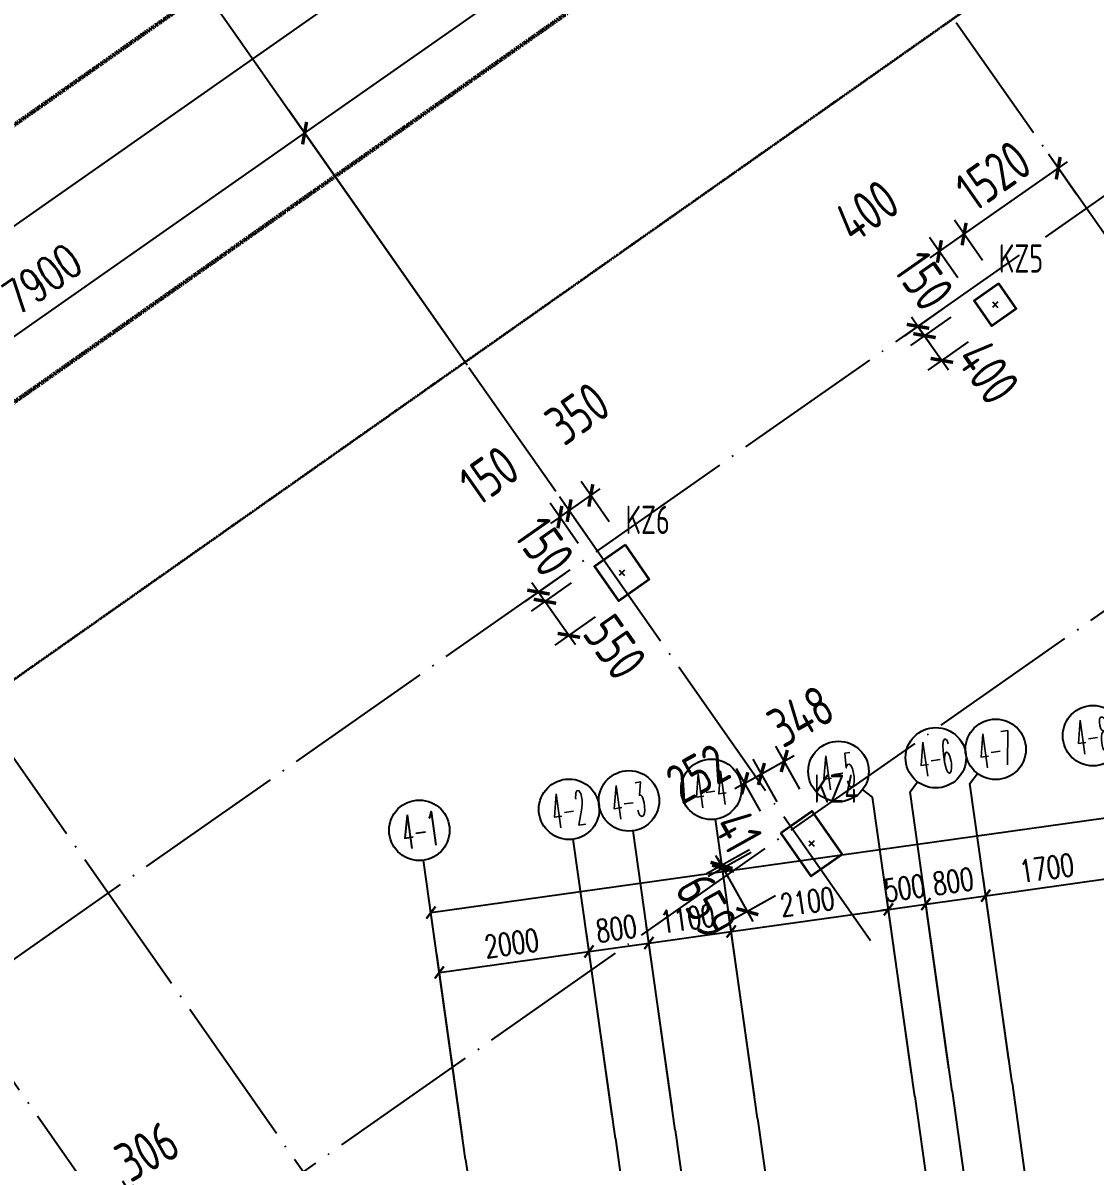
# Model space of a CAD drawing. Header units: millimetres. Extents: x 1089227 to 13101469, y 618865 to 10240562.
# Drawn here: x 1697552 to 1711740, y 4844473 to 4859553 of the extents above; entities that cross this region are included whole.
import ezdxf
from ezdxf.enums import TextEntityAlignment as Align

# ---------------------------------------------------------------- set-up
doc = ezdxf.new("R2010")
doc.units = ezdxf.units.MM
doc.header["$LTSCALE"] = 1000
doc.header["$PDMODE"] = 3
doc.header["$PDSIZE"] = 200
for name, pattern in [('A09-G-CTRL-用地红线+建筑退线_设计区$0$A02-G-MAIN-用地红线+退线_设计区$0$Redline1', [20, 10, -2, 2, -2, 2, -2]), ('A09-G-CTRL-用地红线+建筑退线_设计区$0$Controlline1', [12.8, 8, -1.6, 1.6, -1.6]), ('DOTE', [2.42, 2, -0.2, 0.02, -0.2])]:
    doc.linetypes.add(name, pattern=pattern)
doc.layers.get('0').update_dxf_attribs({"linetype": 'CONTINUOUS'})
doc.layers.get('Defpoints').update_dxf_attribs({"linetype": 'CONTINUOUS'})
for name, color, linetype, lineweight in [('A09-G-CTRL-用地红线+建筑退线_设计区$0$Z-REDL(用地红线)', 10, 'CONTINUOUS', 60), ('A09-G-CTRL-用地红线+建筑退线_设计区$0$Z-REDL-CTRL(建筑控制线)', 40, 'CONTINUOUS', 35), ('S-COLU', 30, 'CONTINUOUS', 0)]:
    doc.layers.add(name, color=color, linetype=linetype, lineweight=lineweight)
for name, color, linetype in [('AXIS', 3, 'CONTINUOUS'), ('AXIS_TEXT', 7, 'CONTINUOUS'), ('COLU_DIM', 3, 'CONTINUOUS'), ('COLU_NUM', 7, 'CONTINUOUS'), ('DOTE', 1, 'DOTE'), ('S-COLU-BEAM', 240, 'CONTINUOUS'), ('TK-TEXT', 7, 'CONTINUOUS'), ('单形心', 4, 'CONTINUOUS'), ('辅助', 7, 'CONTINUOUS')]:
    doc.layers.add(name, color=color, linetype=linetype)
doc.layers.add('TK-MEMO', color=8, linetype='CONTINUOUS', plot=False)
doc.styles.add('_TCH_AXIS', font='COMPLEX', dxfattribs={"bigfont": 'AllInOneBig.shx'})
doc.styles.add('_TCH_DIM_T3', font='SIMPLEX', dxfattribs={"width": 0.705882, "bigfont": 'AllInOneBig.shx'})
doc.styles.add('COMPLEX', font='COMPLEX', dxfattribs={"bigfont": 'AllInOneBig.shx'})
doc.styles.add('SADITK', font='sadixcsg.shx', dxfattribs={"bigfont": 'AllInOneBig.shx'})
doc.styles.add('SADITK-SX', font='simfang.ttf', dxfattribs={"width": 0.7})
doc.styles.add('TSSD_Dimension', font='tssdeng.shx', dxfattribs={"width": 0.75, "bigfont": 'Hztxt.shx'})
doc.styles.add('TSSD_Label', font='Tssdeng.shx', dxfattribs={"width": 0.7, "bigfont": 'hztxt.shx'})
doc.dimstyles.new('_TCH_ARCH&&150', dxfattribs={"dimtxt": 446.25, "dimasz": 150, "dimexe": 375, "dimexo": 450, "dimgap": 189.375, "dimtad": 1, "dimdec": 0, "dimzin": 0, "dimdsep": 46, "dimtxsty": '_TCH_DIM_T3', "dimblk": 'ARCHTICK', "dimcen": 0.09, "dimclrt": 7, "dimazin": 2, "dimtfac": 1, "dimtdec": 0, "dimtix": 1, "dimtmove": 2, "dimatfit": 3, "dimfxl": 0, "dimtolj": 1, "dimtzin": 0, "dimarcsym": 0})
doc.dimstyles.new('_TCH_ARCH-100', dxfattribs={"dimscale": 100, "dimtxt": 2.975, "dimasz": 1, "dimexe": 2.5, "dimexo": 3, "dimgap": 1, "dimtad": 1, "dimdec": 0, "dimzin": 0, "dimdsep": 46, "dimtxsty": '_TCH_DIM_T3', "dimblk": 'ARCHTICK', "dimcen": 0.09, "dimclrt": 7, "dimazin": 2, "dimtfac": 1, "dimtdec": 0, "dimtix": 1, "dimtmove": 2, "dimatfit": 3, "dimfxl": 0, "dimtolj": 1, "dimtzin": 0, "dimarcsym": 0})
doc.dimstyles.new('TSSD_150_150', dxfattribs={"dimtxt": 525, "dimasz": 150, "dimexe": 225, "dimexo": 375, "dimgap": 150, "dimtad": 1, "dimdec": 0, "dimzin": 0, "dimdsep": 46, "dimtxsty": 'TSSD_Dimension', "dimblk": 'ARCHTICK', "dimblk1": 'ARCHTICK', "dimblk2": 'ARCHTICK', "dimcen": 0, "dimdle": 150, "dimclrt": 7, "dimadec": 0, "dimazin": 0, "dimtfac": 1, "dimtdec": 0, "dimtix": 1, "dimtmove": 2, "dimatfit": 3, "dimfxl": 0, "dimtolj": 1, "dimtzin": 0, "dimarcsym": 0})

# ---------------------------------------------------------------- blocks, each defined once
blk = doc.blocks.new('0323最综用地红线')
at = {"layer": 'A09-G-CTRL-用地红线+建筑退线_设计区$0$Z-REDL(用地红线)', "color": 1, "linetype": 'A09-G-CTRL-用地红线+建筑退线_设计区$0$A02-G-MAIN-用地红线+退线_设计区$0$Redline1', "ltscale": 0.0005}
for points in [[(8183461, 3517876), (8169550, 3509328), (8160131, 3503545), (8152099, 3498611), (8138696, 3502107), (8115930, 3542824), (8115518, 3543566), (8115083, 3544303), (8114192, 3545772), (8113134, 3547397), (8112184, 3548757), (8111024, 3550345), (8109764, 3551947), (8108980, 3552895), (8108279, 3553719), (8107449, 3554647), (8106876, 3555285), (8107102, 3555445), (8142901, 3580643), (8156927, 3591183), (8157094, 3591770), (8196348, 3620115)], [(8181891, 3520433), (8167979, 3511884), (8158561, 3506101), (8151618, 3501837), (8140691, 3504687), (8118551, 3544286), (8118121, 3545058), (8117658, 3545843), (8116732, 3547370), (8115621, 3549075), (8114626, 3550500), (8113415, 3552157), (8112100, 3553830), (8111334, 3554756), (8144666, 3578217), (8159537, 3589391), (8159695, 3589947), (8198106, 3617684)]]:
    blk.add_lwpolyline(points, dxfattribs=at)
at = {"layer": 'A09-G-CTRL-用地红线+建筑退线_设计区$0$Z-REDL-CTRL(建筑控制线)', "linetype": 'A09-G-CTRL-用地红线+建筑退线_设计区$0$Controlline1', "ltscale": 0.0005, "flags": 128}
blk.add_lwpolyline([(8299567, 3686108), (8326626, 3675265), (8336400, 3687495), (8338983, 3690878), (8341712, 3688883), (8341724, 3688834), (8348492, 3681996), (8336495, 3657264), (8335815, 3655857), (8334921, 3653765), (8334408, 3652495), (8333554, 3650188), (8332762, 3647815), (8332296, 3646270), (8331866, 3644682), (8331460, 3643007), (8331063, 3641145), (8330737, 3639422), (8330293, 3636480), (8330017, 3634043), (8329761, 3630317), (8329732, 3627942), (8329763, 3625708), (8329928, 3622644), (8330113, 3620704), (8330325, 3618642), (8330653, 3615645), (8331572, 3606971), (8333151, 3600656), (8334420, 3595620), (8335099, 3592902), (8332162, 3588340), (8329462, 3587873), (8325135, 3587049), (8322510, 3586515), (8319525, 3585891), (8317926, 3585544), (8316578, 3585249), (8315535, 3585011), (8313300, 3584499), (8310791, 3583894), (8309251, 3583537), (8305740, 3582637), (8303918, 3582156), (8302104, 3581668), (8299703, 3581012), (8297227, 3580315), (8295056, 3579682), (8292998, 3579074), (8290643, 3578358), (8288572, 3577710), (8287591, 3577398), (8286161, 3576940), (8284503, 3576401), (8282624, 3575767), (8281086, 3575247), (8278146, 3574222), (8273894, 3572680), (8272471, 3572149), (8271089, 3571640), (8267888, 3570407), (8264331, 3569000), (8260702, 3567515), (8258549, 3566609), (8254947, 3565066), (8252185, 3563832), (8250834, 3563232), (8249176, 3562470), (8247994, 3561930), (8245505, 3560754), (8242980, 3559544), (8239801, 3558013), (8237959, 3557076), (8235838, 3555996), (8233384, 3554698), (8228450, 3552051), (8226178, 3550787), (8222141, 3548504), (8215629, 3544667), (8213710, 3543497), (8193657, 3531175), (8180322, 3522990), (8166408, 3514440), (8156991, 3508658), (8151138, 3505062), (8142685, 3507267), (8121171, 3545747), (8120724, 3546549), (8120233, 3547383), (8119272, 3548967), (8118108, 3550752), (8117067, 3552244), (8115806, 3553970), (8115672, 3554140), (8146431, 3575790), (8162146, 3587599), (8162295, 3588125), (8199863, 3615253), (8204215, 3618404), (8231584, 3638167), (8260590, 3655826), (8295376, 3680010)], close=True, dxfattribs=at)
blk = doc.blocks.new('template_31-施工图_A0_A0_1.0000_3fa9c08c64a9101061c9a26412af947e', base_point=(-1189, 0))
at = {"layer": 'TK-MEMO', "style": 'SADITK', "width": 0.8}
for s, p in [('白色文字：不编辑时不打印，请勿超出所在区域。否则可能引起签章识别问题', (-1190.26, 919.14)), ('同一行需多名人员签字时，印刷体签名：1.同一行人名在同一单元中（图框、同个参照或块），若分多个，签字将出错；', (-1190.26, 882.09))]:
    blk.add_text(s, height=28.5, dxfattribs=at).set_placement(p, align=Align.BOTTOM_LEFT)
at = {"layer": 'TK-TEXT', "style": 'SADITK-SX', "width": 0.7}
for tag, p in [('市政会签', (-1176, 381.5)), ('园林会签', (-1176, 343.5)), ('幕墙会签', (-1176, 305.5)), ('装饰会签', (-1176, 267.5)), ('燃气会签', (-1176, 229.5)), ('暖通会签', (-1176, 191.5)), ('电气会签', (-1176, 153.5)), ('给排水会签', (-1176, 115.5)), ('结构会签', (-1176, 77.5)), ('建筑会签', (-1176, 39.5))]:
    blk.add_attdef(tag, text='', height=4, rotation=90, dxfattribs=at).set_placement(p, align=Align.MIDDLE_CENTER)
for tag, height, p in [('专业审定', 4, (1134.75, 268)), ('专业审核', 4, (1134.75, 248)), ('项目负责1', 4, (1134.75, 238)), ('项目负责2', 4, (1134.75, 228)), ('专业负责1', 4, (1134.75, 218)), ('专业负责2', 4, (1134.75, 208)), ('专业校对', 4, (1134.75, 198)), ('专业设计', 4, (1134.75, 188)), ('方案设计', 4, (1134.75, 178)), ('专业制图', 4, (1134.75, 168)), ('建设单位_001', 4, (1148.5, 140)), ('建设地点_001', 4, (1148.5, 124)), ('工程名称_001', 4, (1148.5, 106)), ('子项名称_001', 4, (1148.5, 86)), ('图纸名称_001', 4, (1148.5, 66)), ('版次', 4, (1129.5, 53)), ('日期', 4, (1165, 53)), ('图别', 4, (1129.5, 43)), ('图号', 4, (1165, 43)), ('合同号', 4, (1136, 30)), ('项目编号1', 2, (1114.06, 13.58)), ('阶段编号1', 2, (1132.25, 13.75)), ('子项编号1', 2, (1144.75, 13.75))]:
    blk.add_attdef(tag, text='', height=height, dxfattribs=at).set_placement(p, align=Align.MIDDLE_CENTER)
blk = doc.blocks.new('_AXISO')
blk.add_circle((0, 0), 0.5)
at = {"layer": 'AXIS_TEXT', "style": 'COMPLEX', "width": 1.041667}
blk.add_attdef('A', text='', height=0.56, dxfattribs=at).set_placement((-0.25, -0.28), (0.25, -0.28), align=Align.FIT)
blk = doc.blocks.new('_ArchTick')
at = {"color": 0, "linetype": 'ByBlock', "const_width": 0.3}
blk.add_lwpolyline([(-0.71, -0.71), (0.71, 0.71)], dxfattribs=at)
blk = doc.blocks.new('*D7')
at = {"layer": 'AXIS', "color": 0, "lineweight": -2, "transparency": 16777216}
for p, q in [((0, 40666), (0, 43916)), ((31150, 40666), (31150, 43916)), ((0, 43666), (31150, 43666))]:
    blk.add_line(p, q, dxfattribs=at)
at = {"layer": 'Defpoints', "color": 0, "transparency": 16777216}
for p in [(31150, 43666), (0, 40366), (31150, 40366)]:
    blk.add_point(p, dxfattribs=at)
at = {"layer": 'AXIS', "color": 0, "linetype": 'ByBlock', "lineweight": -2, "transparency": 16777216, "xscale": 100, "yscale": 100, "zscale": 100, "rotation": 180}
blk.add_blockref('_ArchTick', (0, 43666), dxfattribs=at)
at = {"layer": 'AXIS', "color": 0, "linetype": 'ByBlock', "lineweight": -2, "transparency": 16777216, "xscale": 100, "yscale": 100, "zscale": 100}
blk.add_blockref('_ArchTick', (31150, 43666), dxfattribs=at)
at = {"layer": 'AXIS', "color": 7, "transparency": 16777216, "insert": (15575, 43915), "char_height": 297.5, "attachment_point": 5, "style": '_TCH_DIM_T3'}
blk.add_mtext('\\A1;31150', dxfattribs=at)
blk = doc.blocks.new('*D8')
at = {"layer": 'AXIS', "color": 0, "lineweight": -2, "transparency": 16777216}
for p, q in [((0, 40666), (0, 43116)), ((2000, 40666), (2000, 43116)), ((0, 42866), (2000, 42866))]:
    blk.add_line(p, q, dxfattribs=at)
at = {"layer": 'Defpoints', "color": 0, "transparency": 16777216}
for p in [(2000, 42866), (0, 40366), (2000, 40366)]:
    blk.add_point(p, dxfattribs=at)
at = {"layer": 'AXIS', "color": 0, "linetype": 'ByBlock', "lineweight": -2, "transparency": 16777216, "xscale": 100, "yscale": 100, "zscale": 100, "rotation": 180}
blk.add_blockref('_ArchTick', (0, 42866), dxfattribs=at)
at = {"layer": 'AXIS', "color": 0, "linetype": 'ByBlock', "lineweight": -2, "transparency": 16777216, "xscale": 100, "yscale": 100, "zscale": 100}
blk.add_blockref('_ArchTick', (2000, 42866), dxfattribs=at)
at = {"layer": 'AXIS', "color": 7, "transparency": 16777216, "insert": (1000, 43115), "char_height": 297.5, "attachment_point": 5, "style": '_TCH_DIM_T3'}
blk.add_mtext('\\A1;2000', dxfattribs=at)
blk = doc.blocks.new('*D9')
at = {"layer": 'AXIS', "color": 0, "lineweight": -2, "transparency": 16777216}
for p, q in [((2000, 40666), (2000, 43116)), ((2800, 40666), (2800, 43116)), ((2000, 42866), (2800, 42866))]:
    blk.add_line(p, q, dxfattribs=at)
at = {"layer": 'Defpoints', "color": 0, "transparency": 16777216}
for p in [(2800, 42866), (2000, 40366), (2800, 40366)]:
    blk.add_point(p, dxfattribs=at)
at = {"layer": 'AXIS', "color": 0, "linetype": 'ByBlock', "lineweight": -2, "transparency": 16777216, "xscale": 100, "yscale": 100, "zscale": 100, "rotation": 180}
blk.add_blockref('_ArchTick', (2000, 42866), dxfattribs=at)
at = {"layer": 'AXIS', "color": 0, "linetype": 'ByBlock', "lineweight": -2, "transparency": 16777216, "xscale": 100, "yscale": 100, "zscale": 100}
blk.add_blockref('_ArchTick', (2800, 42866), dxfattribs=at)
at = {"layer": 'AXIS', "color": 7, "transparency": 16777216, "insert": (2400, 43115), "char_height": 297.5, "attachment_point": 5, "style": '_TCH_DIM_T3'}
blk.add_mtext('\\A1;800', dxfattribs=at)
blk = doc.blocks.new('*D10')
at = {"layer": 'AXIS', "color": 0, "lineweight": -2, "transparency": 16777216}
for p, q in [((2800, 40666), (2800, 43116)), ((3900, 40666), (3900, 43116)), ((2800, 42866), (3900, 42866))]:
    blk.add_line(p, q, dxfattribs=at)
at = {"layer": 'Defpoints', "color": 0, "transparency": 16777216}
for p in [(3900, 42866), (2800, 40366), (3900, 40366)]:
    blk.add_point(p, dxfattribs=at)
at = {"layer": 'AXIS', "color": 0, "linetype": 'ByBlock', "lineweight": -2, "transparency": 16777216, "xscale": 100, "yscale": 100, "zscale": 100, "rotation": 180}
blk.add_blockref('_ArchTick', (2800, 42866), dxfattribs=at)
at = {"layer": 'AXIS', "color": 0, "linetype": 'ByBlock', "lineweight": -2, "transparency": 16777216, "xscale": 100, "yscale": 100, "zscale": 100}
blk.add_blockref('_ArchTick', (3900, 42866), dxfattribs=at)
at = {"layer": 'AXIS', "color": 7, "transparency": 16777216, "insert": (3350, 43115), "char_height": 297.5, "attachment_point": 5, "style": '_TCH_DIM_T3'}
blk.add_mtext('\\A1;1100', dxfattribs=at)
blk = doc.blocks.new('*D11')
at = {"layer": 'AXIS', "color": 0, "lineweight": -2, "transparency": 16777216}
for p, q in [((3900, 40666), (3900, 43116)), ((6000, 40666), (6000, 43116)), ((3900, 42866), (6000, 42866))]:
    blk.add_line(p, q, dxfattribs=at)
at = {"layer": 'Defpoints', "color": 0, "transparency": 16777216}
for p in [(6000, 42866), (3900, 40366), (6000, 40366)]:
    blk.add_point(p, dxfattribs=at)
at = {"layer": 'AXIS', "color": 0, "linetype": 'ByBlock', "lineweight": -2, "transparency": 16777216, "xscale": 100, "yscale": 100, "zscale": 100, "rotation": 180}
blk.add_blockref('_ArchTick', (3900, 42866), dxfattribs=at)
at = {"layer": 'AXIS', "color": 0, "linetype": 'ByBlock', "lineweight": -2, "transparency": 16777216, "xscale": 100, "yscale": 100, "zscale": 100}
blk.add_blockref('_ArchTick', (6000, 42866), dxfattribs=at)
at = {"layer": 'AXIS', "color": 7, "transparency": 16777216, "insert": (4950, 43115), "char_height": 297.5, "attachment_point": 5, "style": '_TCH_DIM_T3'}
blk.add_mtext('\\A1;2100', dxfattribs=at)
blk = doc.blocks.new('*D12')
at = {"layer": 'AXIS', "color": 0, "lineweight": -2, "transparency": 16777216}
for p, q in [((6000, 40666), (6000, 43116)), ((6500, 40666), (6500, 43116)), ((6000, 42866), (5900, 42866)), ((6000, 42866), (6500, 42866)), ((6500, 42866), (6600, 42866))]:
    blk.add_line(p, q, dxfattribs=at)
at = {"layer": 'Defpoints', "color": 0, "transparency": 16777216}
for p in [(6500, 42866), (6000, 40366), (6500, 40366)]:
    blk.add_point(p, dxfattribs=at)
at = {"layer": 'AXIS', "color": 0, "linetype": 'ByBlock', "lineweight": -2, "transparency": 16777216, "xscale": 100, "yscale": 100, "zscale": 100}
blk.add_blockref('_ArchTick', (6000, 42866), dxfattribs=at)
at = {"layer": 'AXIS', "color": 0, "linetype": 'ByBlock', "lineweight": -2, "transparency": 16777216, "xscale": 100, "yscale": 100, "zscale": 100, "rotation": 180}
blk.add_blockref('_ArchTick', (6500, 42866), dxfattribs=at)
at = {"layer": 'AXIS', "color": 7, "transparency": 16777216, "insert": (6250, 43115), "char_height": 297.5, "attachment_point": 5, "style": '_TCH_DIM_T3'}
blk.add_mtext('\\A1;500', dxfattribs=at)
blk = doc.blocks.new('*D13')
at = {"layer": 'AXIS', "color": 0, "lineweight": -2, "transparency": 16777216}
for p, q in [((6500, 40666), (6500, 43116)), ((7300, 40666), (7300, 43116)), ((6500, 42866), (7300, 42866))]:
    blk.add_line(p, q, dxfattribs=at)
at = {"layer": 'Defpoints', "color": 0, "transparency": 16777216}
for p in [(7300, 42866), (6500, 40366), (7300, 40366)]:
    blk.add_point(p, dxfattribs=at)
at = {"layer": 'AXIS', "color": 0, "linetype": 'ByBlock', "lineweight": -2, "transparency": 16777216, "xscale": 100, "yscale": 100, "zscale": 100, "rotation": 180}
blk.add_blockref('_ArchTick', (6500, 42866), dxfattribs=at)
at = {"layer": 'AXIS', "color": 0, "linetype": 'ByBlock', "lineweight": -2, "transparency": 16777216, "xscale": 100, "yscale": 100, "zscale": 100}
blk.add_blockref('_ArchTick', (7300, 42866), dxfattribs=at)
at = {"layer": 'AXIS', "color": 7, "transparency": 16777216, "insert": (6900, 43115), "char_height": 297.5, "attachment_point": 5, "style": '_TCH_DIM_T3'}
blk.add_mtext('\\A1;800', dxfattribs=at)
blk = doc.blocks.new('*D14')
at = {"layer": 'AXIS', "color": 0, "lineweight": -2, "transparency": 16777216}
for p, q in [((7300, 40666), (7300, 43116)), ((9000, 40666), (9000, 43116)), ((7300, 42866), (9000, 42866))]:
    blk.add_line(p, q, dxfattribs=at)
at = {"layer": 'Defpoints', "color": 0, "transparency": 16777216}
for p in [(9000, 42866), (7300, 40366), (9000, 40366)]:
    blk.add_point(p, dxfattribs=at)
at = {"layer": 'AXIS', "color": 0, "linetype": 'ByBlock', "lineweight": -2, "transparency": 16777216, "xscale": 100, "yscale": 100, "zscale": 100, "rotation": 180}
blk.add_blockref('_ArchTick', (7300, 42866), dxfattribs=at)
at = {"layer": 'AXIS', "color": 0, "linetype": 'ByBlock', "lineweight": -2, "transparency": 16777216, "xscale": 100, "yscale": 100, "zscale": 100}
blk.add_blockref('_ArchTick', (9000, 42866), dxfattribs=at)
at = {"layer": 'AXIS', "color": 7, "transparency": 16777216, "insert": (8150, 43115), "char_height": 297.5, "attachment_point": 5, "style": '_TCH_DIM_T3'}
blk.add_mtext('\\A1;1700', dxfattribs=at)
blk = doc.blocks.new('*D470')
at = {"layer": 'AXIS', "color": 0, "lineweight": -2, "transparency": 16777216}
for p, q in [((-36450, 143503), (-39246, 147497)), ((-220421, 20154), (-39031, 147189)), ((-217839, 16468), (-220636, 20461))]:
    blk.add_line(p, q, dxfattribs=at)
at = {"layer": 'Defpoints', "color": 0, "transparency": 16777216}
for p in [(-39031, 147189), (-36192, 143135), (-217581, 16100)]:
    blk.add_point(p, dxfattribs=at)
at = {"layer": 'AXIS', "color": 0, "lineweight": -2, "transparency": 16777216, "xscale": 150, "yscale": 150, "zscale": 150}
for p, rotation in [((-39031, 147189), 35.00532206532372), ((-220421, 20154), 215.0053220653237)]:
    blk.add_blockref('_ArchTick', p, dxfattribs=dict(at, rotation=rotation))
at = {"layer": 'AXIS', "color": 7, "transparency": 16777216, "insert": (-129962, 84010), "char_height": 446.2, "attachment_point": 5, "rotation": 35.0053, "style": '_TCH_DIM_T3'}
blk.add_mtext('\\A1;221450', dxfattribs=at)
blk = doc.blocks.new('*D474')
at = {"layer": 'AXIS', "color": 0, "lineweight": -2, "transparency": 16777216}
for p, q in [((-198263, 30178), (-200371, 33189)), ((-206627, 28350), (-200156, 32881)), ((-204733, 25647), (-206842, 28657))]:
    blk.add_line(p, q, dxfattribs=at)
at = {"layer": 'Defpoints', "color": 0, "transparency": 16777216}
for p in [(-200156, 32881), (-198004, 29810), (-204475, 25278)]:
    blk.add_point(p, dxfattribs=at)
at = {"layer": 'AXIS', "color": 0, "lineweight": -2, "transparency": 16777216, "xscale": 150, "yscale": 150, "zscale": 150}
for p, rotation in [((-200156, 32881), 35.00532206532433), ((-206627, 28350), 215.0053220653243)]:
    blk.add_blockref('_ArchTick', p, dxfattribs=dict(at, rotation=rotation))
at = {"layer": 'AXIS', "color": 7, "transparency": 16777216, "insert": (-203628, 30953), "char_height": 446.2, "attachment_point": 5, "rotation": 35.0053, "style": '_TCH_DIM_T3'}
blk.add_mtext('\\A1;7900', dxfattribs=at)
blk = doc.blocks.new('*D475')
at = {"layer": 'AXIS', "color": 0, "lineweight": -2, "transparency": 16777216}
for p, q in [((-191792, 34710), (-193900, 37720)), ((-200156, 32881), (-193685, 37413)), ((-198263, 30178), (-200371, 33189))]:
    blk.add_line(p, q, dxfattribs=at)
at = {"layer": 'Defpoints', "color": 0, "transparency": 16777216}
for p in [(-193685, 37413), (-191534, 34342), (-198004, 29810)]:
    blk.add_point(p, dxfattribs=at)
at = {"layer": 'AXIS', "color": 0, "lineweight": -2, "transparency": 16777216, "xscale": 150, "yscale": 150, "zscale": 150}
for p, rotation in [((-193685, 37413), 35.00532206532156), ((-200156, 32881), 215.0053220653216)]:
    blk.add_blockref('_ArchTick', p, dxfattribs=dict(at, rotation=rotation))
at = {"layer": 'AXIS', "color": 7, "transparency": 16777216, "insert": (-197157, 35485), "char_height": 446.2, "attachment_point": 5, "rotation": 35.0053, "style": '_TCH_DIM_T3'}
blk.add_mtext('\\A1;7900', dxfattribs=at)
blk = doc.blocks.new('BANWANG_XINGXIN')
at = {"color": 0}
for points in [[(0.71, 0.71), (-0.71, -0.71)], [(-0.71, 0.71), (0.71, -0.71)]]:
    blk.add_lwpolyline(points, dxfattribs=at)
blk = doc.blocks.new('*D1290')
at = {"layer": 'COLU_DIM', "color": 0, "lineweight": -2, "transparency": 16777216}
for p, q in [((1709555, 4856441), (1710128, 4856843)), ((1710249, 4856409), (1709876, 4856941)), ((1709921, 4856179), (1709549, 4856711))]:
    blk.add_line(p, q, dxfattribs=at)
at = {"layer": 'Defpoints', "color": 0, "transparency": 16777216}
for p in [(1710005, 4856757), (1710464, 4856101), (1710137, 4855872)]:
    blk.add_point(p, dxfattribs=at)
at = {"layer": 'COLU_DIM', "color": 0, "lineweight": -2, "transparency": 16777216, "xscale": 150, "yscale": 150, "zscale": 150}
for p, rotation in [((1710005, 4856757), 35.00531305322112), ((1709678, 4856527), 215.0053130532211)]:
    blk.add_blockref('_ArchTick', p, dxfattribs=dict(at, rotation=rotation))
at = {"layer": 'COLU_DIM', "color": 7, "transparency": 16777216, "insert": (1708717, 4857063), "char_height": 525, "attachment_point": 5, "rotation": 35.0053, "style": 'TSSD_Dimension'}
blk.add_mtext('\\A1;400', dxfattribs=at)
blk = doc.blocks.new('*D1291')
at = {"layer": 'COLU_DIM', "color": 0, "lineweight": -2, "transparency": 16777216}
for p, q in [((1711494, 4857280), (1711121, 4857813)), ((1709882, 4856671), (1711373, 4857715)), ((1710249, 4856409), (1709876, 4856941))]:
    blk.add_line(p, q, dxfattribs=at)
at = {"layer": 'Defpoints', "color": 0, "transparency": 16777216}
for p in [(1711250, 4857629), (1711709, 4856973), (1710464, 4856101)]:
    blk.add_point(p, dxfattribs=at)
at = {"layer": 'COLU_DIM', "color": 0, "lineweight": -2, "transparency": 16777216, "xscale": 150, "yscale": 150, "zscale": 150}
for p, rotation in [((1711250, 4857629), 35.00531305322112), ((1710005, 4856757), 215.0053130532211)]:
    blk.add_blockref('_ArchTick', p, dxfattribs=dict(at, rotation=rotation))
at = {"layer": 'COLU_DIM', "color": 7, "transparency": 16777216, "insert": (1710391, 4857531), "char_height": 525, "attachment_point": 5, "rotation": 35.0053, "style": 'TSSD_Dimension'}
blk.add_mtext('\\A1;1520', dxfattribs=at)
blk = doc.blocks.new('*D1292')
at = {"layer": 'COLU_DIM', "color": 0, "lineweight": -2, "transparency": 16777216}
for p, q in [((1709743, 4855780), (1709211, 4855407)), ((1709829, 4855657), (1709297, 4855284)), ((1709395, 4855536), (1709309, 4855659)), ((1709395, 4855536), (1709481, 4855413)), ((1709481, 4855413), (1709567, 4855290))]:
    blk.add_line(p, q, dxfattribs=at)
at = {"layer": 'Defpoints', "color": 0, "transparency": 16777216}
for p in [(1710050, 4855995), (1710137, 4855872), (1709481, 4855413)]:
    blk.add_point(p, dxfattribs=at)
at = {"layer": 'COLU_DIM', "color": 0, "lineweight": -2, "transparency": 16777216, "xscale": 150, "yscale": 150, "zscale": 150}
for p, rotation in [((1709395, 4855536), 305.0053130592366), ((1709481, 4855413), 125.0053130592366)]:
    blk.add_blockref('_ArchTick', p, dxfattribs=dict(at, rotation=rotation))
at = {"layer": 'COLU_DIM', "color": 7, "transparency": 16777216, "insert": (1709476, 4856140), "char_height": 525, "attachment_point": 5, "rotation": 305.0053, "style": 'TSSD_Dimension'}
blk.add_mtext('\\A1;150', dxfattribs=at)
blk = doc.blocks.new('*D1293')
at = {"layer": 'COLU_DIM', "color": 0, "lineweight": -2, "transparency": 16777216}
for p, q in [((1709829, 4855657), (1709297, 4855284)), ((1709395, 4855536), (1709797, 4854962)), ((1710059, 4855329), (1709526, 4854956))]:
    blk.add_line(p, q, dxfattribs=at)
at = {"layer": 'Defpoints', "color": 0, "transparency": 16777216}
for p in [(1710137, 4855872), (1710366, 4855544), (1709711, 4855085)]:
    blk.add_point(p, dxfattribs=at)
at = {"layer": 'COLU_DIM', "color": 0, "lineweight": -2, "transparency": 16777216, "xscale": 150, "yscale": 150, "zscale": 150}
for p, rotation in [((1709481, 4855413), 125.0053130592366), ((1709711, 4855085), 305.0053130592366)]:
    blk.add_blockref('_ArchTick', p, dxfattribs=dict(at, rotation=rotation))
at = {"layer": 'COLU_DIM', "color": 7, "transparency": 16777216, "insert": (1710323, 4854930), "char_height": 525, "attachment_point": 5, "rotation": 305.0053, "style": 'TSSD_Dimension'}
blk.add_mtext('\\A1;400', dxfattribs=at)
blk = doc.blocks.new('*D1306')
at = {"layer": 'COLU_DIM', "color": 0, "lineweight": -2, "transparency": 16777216}
for p, q in [((1707530, 4849242), (1707213, 4849809)), ((1707310, 4849119), (1706993, 4849686)), ((1707103, 4849489), (1707323, 4849612)), ((1707323, 4849612), (1707454, 4849686)), ((1707103, 4849489), (1706972, 4849416))]:
    blk.add_line(p, q, dxfattribs=at)
at = {"layer": 'Defpoints', "color": 0, "transparency": 16777216}
for p in [(1707323, 4849612), (1707714, 4848914), (1707494, 4848791)]:
    blk.add_point(p, dxfattribs=at)
at = {"layer": 'COLU_DIM', "color": 0, "lineweight": -2, "transparency": 16777216, "xscale": 150, "yscale": 150, "zscale": 150}
for p, rotation in [((1707323, 4849612), 209.2447278163927), ((1707103, 4849489), 29.24472781639273)]:
    blk.add_blockref('_ArchTick', p, dxfattribs=dict(at, rotation=rotation))
at = {"layer": 'COLU_DIM', "color": 7, "transparency": 16777216, "insert": (1706483, 4849615), "char_height": 525, "attachment_point": 5, "rotation": 29.2447, "style": 'TSSD_Dimension'}
blk.add_mtext('\\A1;252', dxfattribs=at)
blk = doc.blocks.new('*D1307')
at = {"layer": 'COLU_DIM', "color": 0, "lineweight": -2, "transparency": 16777216}
for p, q in [((1707834, 4849412), (1707516, 4849979)), ((1707192, 4849539), (1707757, 4849856)), ((1707530, 4849242), (1707213, 4849809))]:
    blk.add_line(p, q, dxfattribs=at)
at = {"layer": 'Defpoints', "color": 0, "transparency": 16777216}
for p in [(1707626, 4849783), (1708017, 4849084), (1707714, 4848914)]:
    blk.add_point(p, dxfattribs=at)
at = {"layer": 'COLU_DIM', "color": 0, "lineweight": -2, "transparency": 16777216, "xscale": 150, "yscale": 150, "zscale": 150}
for p, rotation in [((1707626, 4849783), 29.24472781639269), ((1707323, 4849612), 209.2447278163927)]:
    blk.add_blockref('_ArchTick', p, dxfattribs=dict(at, rotation=rotation))
at = {"layer": 'COLU_DIM', "color": 7, "transparency": 16777216, "insert": (1707843, 4850376), "char_height": 525, "attachment_point": 5, "rotation": 29.2447, "style": 'TSSD_Dimension'}
blk.add_mtext('\\A1;348', dxfattribs=at)
blk = doc.blocks.new('*D1308')
at = {"layer": 'COLU_DIM', "color": 0, "lineweight": -2, "transparency": 16777216}
for p, q in [((1707166, 4848608), (1706599, 4848291)), ((1707187, 4848572), (1706620, 4848255)), ((1706796, 4848401), (1706722, 4848531)), ((1706796, 4848401), (1706816, 4848364)), ((1706816, 4848364), (1706889, 4848234))]:
    blk.add_line(p, q, dxfattribs=at)
at = {"layer": 'Defpoints', "color": 0, "transparency": 16777216}
for p in [(1707494, 4848791), (1707514, 4848755), (1706816, 4848364)]:
    blk.add_point(p, dxfattribs=at)
at = {"layer": 'COLU_DIM', "color": 0, "lineweight": -2, "transparency": 16777216, "xscale": 150, "yscale": 150, "zscale": 150}
for p, rotation in [((1706796, 4848401), 299.2447278364138), ((1706816, 4848364), 119.2447278364138)]:
    blk.add_blockref('_ArchTick', p, dxfattribs=dict(at, rotation=rotation))
at = {"layer": 'COLU_DIM', "color": 7, "transparency": 16777216, "insert": (1707014, 4848855), "char_height": 525, "attachment_point": 5, "rotation": 299.2447, "style": 'TSSD_Dimension'}
blk.add_mtext('\\A1;41', dxfattribs=at)
blk = doc.blocks.new('*D1309')
at = {"layer": 'COLU_DIM', "color": 0, "lineweight": -2, "transparency": 16777216}
for p, q in [((1707187, 4848572), (1706620, 4848255)), ((1706743, 4848495), (1707211, 4847659)), ((1707508, 4847997), (1706941, 4847680))]:
    blk.add_line(p, q, dxfattribs=at)
at = {"layer": 'Defpoints', "color": 0, "transparency": 16777216}
for p in [(1707514, 4848755), (1707836, 4848181), (1707138, 4847790)]:
    blk.add_point(p, dxfattribs=at)
at = {"layer": 'COLU_DIM', "color": 0, "lineweight": -2, "transparency": 16777216, "xscale": 150, "yscale": 150, "zscale": 150}
for p, rotation in [((1706816, 4848364), 119.2447278364138), ((1707138, 4847790), 299.2447278364138)]:
    blk.add_blockref('_ArchTick', p, dxfattribs=dict(at, rotation=rotation))
at = {"layer": 'COLU_DIM', "color": 7, "transparency": 16777216, "insert": (1706595, 4847863), "char_height": 525, "attachment_point": 5, "rotation": 299.2447, "style": 'TSSD_Dimension'}
blk.add_mtext('\\A1;659', dxfattribs=at)
blk = doc.blocks.new('*D1311')
at = {"layer": 'COLU_DIM', "color": 0, "lineweight": -2, "transparency": 16777216}
for p, q in [((1699194, 4843657), (1698876, 4844224)), ((1698589, 4843805), (1699117, 4844101)), ((1698927, 4843508), (1698610, 4844075))]:
    blk.add_line(p, q, dxfattribs=at)
at = {"layer": 'Defpoints', "color": 0, "transparency": 16777216}
for p in [(1698986, 4844028), (1699377, 4843330), (1699110, 4843181)]:
    blk.add_point(p, dxfattribs=at)
at = {"layer": 'COLU_DIM', "color": 0, "lineweight": -2, "transparency": 16777216, "xscale": 150, "yscale": 150, "zscale": 150}
for p, rotation in [((1698986, 4844028), 29.24472781639269), ((1698720, 4843879), 209.2447278163927)]:
    blk.add_blockref('_ArchTick', p, dxfattribs=dict(at, rotation=rotation))
at = {"layer": 'COLU_DIM', "color": 7, "transparency": 16777216, "insert": (1699196, 4844618), "char_height": 525, "attachment_point": 5, "rotation": 29.2447, "style": 'TSSD_Dimension'}
blk.add_mtext('\\A1;306', dxfattribs=at)
blk = doc.blocks.new('*D1314')
at = {"layer": 'COLU_DIM', "color": 0, "lineweight": -2, "transparency": 16777216}
for p, q in [((1705023, 4852749), (1704650, 4853281)), ((1704900, 4852663), (1704527, 4853195)), ((1704657, 4853011), (1704779, 4853097)), ((1704779, 4853097), (1704902, 4853183)), ((1704657, 4853011), (1704534, 4852925))]:
    blk.add_line(p, q, dxfattribs=at)
at = {"layer": 'Defpoints', "color": 0, "transparency": 16777216}
for p in [(1704779, 4853097), (1705115, 4852355), (1705238, 4852441)]:
    blk.add_point(p, dxfattribs=at)
at = {"layer": 'COLU_DIM', "color": 0, "lineweight": -2, "transparency": 16777216, "xscale": 150, "yscale": 150, "zscale": 150}
for p, rotation in [((1704779, 4853097), 215.0053148701199), ((1704657, 4853011), 35.00531487011988)]:
    blk.add_blockref('_ArchTick', p, dxfattribs=dict(at, rotation=rotation))
at = {"layer": 'COLU_DIM', "color": 7, "transparency": 16777216, "insert": (1703721, 4853564), "char_height": 525, "attachment_point": 5, "rotation": 35.0053, "style": 'TSSD_Dimension'}
blk.add_mtext('\\A1;150', dxfattribs=at)
blk = doc.blocks.new('*D1315')
at = {"layer": 'COLU_DIM', "color": 0, "lineweight": -2, "transparency": 16777216}
for p, q in [((1704657, 4853011), (1705189, 4853384)), ((1705310, 4852949), (1704937, 4853482)), ((1705023, 4852749), (1704650, 4853281))]:
    blk.add_line(p, q, dxfattribs=at)
at = {"layer": 'Defpoints', "color": 0, "transparency": 16777216}
for p in [(1705066, 4853298), (1705525, 4852642), (1705238, 4852441)]:
    blk.add_point(p, dxfattribs=at)
at = {"layer": 'COLU_DIM', "color": 0, "lineweight": -2, "transparency": 16777216, "xscale": 150, "yscale": 150, "zscale": 150}
for p, rotation in [((1705066, 4853298), 35.0053148701199), ((1704779, 4853097), 215.0053148701199)]:
    blk.add_blockref('_ArchTick', p, dxfattribs=dict(at, rotation=rotation))
at = {"layer": 'COLU_DIM', "color": 7, "transparency": 16777216, "insert": (1704890, 4854383), "char_height": 525, "attachment_point": 5, "rotation": 35.0053, "style": 'TSSD_Dimension'}
blk.add_mtext('\\A1;350', dxfattribs=at)
blk = doc.blocks.new('*D1316')
at = {"layer": 'COLU_DIM', "color": 0, "lineweight": -2, "transparency": 16777216}
for p, q in [((1704722, 4852263), (1704190, 4851890)), ((1704808, 4852140), (1704276, 4851767)), ((1704374, 4852019), (1704288, 4852142)), ((1704374, 4852019), (1704460, 4851897)), ((1704460, 4851897), (1704546, 4851774))]:
    blk.add_line(p, q, dxfattribs=at)
at = {"layer": 'Defpoints', "color": 0, "transparency": 16777216}
for p in [(1705029, 4852478), (1705115, 4852355), (1704460, 4851897)]:
    blk.add_point(p, dxfattribs=at)
at = {"layer": 'COLU_DIM', "color": 0, "lineweight": -2, "transparency": 16777216, "xscale": 150, "yscale": 150, "zscale": 150}
for p, rotation in [((1704374, 4852019), 305.005314848266), ((1704460, 4851897), 125.005314848266)]:
    blk.add_blockref('_ArchTick', p, dxfattribs=dict(at, rotation=rotation))
at = {"layer": 'COLU_DIM', "color": 7, "transparency": 16777216, "insert": (1704455, 4852623), "char_height": 525, "attachment_point": 5, "rotation": 305.0053, "style": 'TSSD_Dimension'}
blk.add_mtext('\\A1;150', dxfattribs=at)
blk = doc.blocks.new('*D1317')
at = {"layer": 'COLU_DIM', "color": 0, "lineweight": -2, "transparency": 16777216}
for p, q in [((1704808, 4852140), (1704276, 4851767)), ((1704374, 4852019), (1704862, 4851323)), ((1705124, 4851690), (1704591, 4851317))]:
    blk.add_line(p, q, dxfattribs=at)
at = {"layer": 'Defpoints', "color": 0, "transparency": 16777216}
for p in [(1705115, 4852355), (1705431, 4851905), (1704776, 4851446)]:
    blk.add_point(p, dxfattribs=at)
at = {"layer": 'COLU_DIM', "color": 0, "lineweight": -2, "transparency": 16777216, "xscale": 150, "yscale": 150, "zscale": 150}
for p, rotation in [((1704460, 4851897), 125.005314848266), ((1704776, 4851446), 305.005314848266)]:
    blk.add_blockref('_ArchTick', p, dxfattribs=dict(at, rotation=rotation))
at = {"layer": 'COLU_DIM', "color": 7, "transparency": 16777216, "insert": (1705388, 4851290), "char_height": 525, "attachment_point": 5, "rotation": 305.0053, "style": 'TSSD_Dimension'}
blk.add_mtext('\\A1;550', dxfattribs=at)
blk = doc.blocks.new('52+', base_point=(0, -1000))
at = {"layer": 'AXIS'}
for p, q in [((0, 40365.9), (0, 44365.9)), ((2000, 40365.9), (2000, 44365.9)), ((2800, 40365.9), (2800, 44365.9)), ((3900, 40365.9), (3900, 44365.9)), ((6000, 44365.9), (5882.8, 44483.1)), ((6000, 40365.9), (6000, 44365.9)), ((6500, 44365.9), (6617.2, 44483.1)), ((6500, 40365.9), (6500, 44365.9)), ((7300, 44365.9), (7417.2, 44483.1)), ((7300, 40365.9), (7300, 44365.9))]:
    blk.add_line(p, q, dxfattribs=at)
at = {"layer": 'DOTE', "color": 14}
for p, q in [((0, 40365.9), (0, -4203.8)), ((2000, 40365.9), (2000, -4203.8)), ((2800, 40365.9), (2800, 9200)), ((3900, 40365.9), (3900, -4203.8)), ((6000, 40365.9), (6000, 23400)), ((6500, 40365.9), (6500, -4203.8)), ((7300, 40365.9), (7300, 9200))]:
    blk.add_line(p, q, dxfattribs=at)
at = {"layer": 'AXIS'}
ref = blk.add_blockref('_AXISO', (0, 44765.9), dxfattribs=dict(at, xscale=800, yscale=800, zscale=800))
ref.add_attrib('A', '4-1', (-226.3, 44539.6), dxfattribs={"color": 7, "height": 452.55, "style": '_TCH_AXIS', "width": 0.375})
ref = blk.add_blockref('_AXISO', (2000, 44765.9), dxfattribs=dict(at, xscale=800, yscale=800, zscale=800))
ref.add_attrib('A', '4-2', (1773.7, 44539.6), dxfattribs={"color": 7, "height": 452.55, "style": '_TCH_AXIS', "width": 0.344262})
ref = blk.add_blockref('_AXISO', (2800, 44765.9), dxfattribs=dict(at, xscale=800, yscale=800, zscale=800))
ref.add_attrib('A', '4-3', (2573.7, 44539.6), dxfattribs={"color": 7, "height": 452.55, "style": '_TCH_AXIS', "width": 0.344262})
ref = blk.add_blockref('_AXISO', (3900, 44765.9), dxfattribs=dict(at, xscale=800, yscale=800, zscale=800))
ref.add_attrib('A', '4-4', (3673.7, 44539.6), dxfattribs={"color": 7, "height": 452.55, "style": '_TCH_AXIS', "width": 0.333333})
ref = blk.add_blockref('_AXISO', (5600, 44765.9), dxfattribs=dict(at, xscale=800, yscale=800, zscale=800))
ref.add_attrib('A', '4-5', (5373.7, 44539.6), dxfattribs={"color": 7, "height": 452.55, "style": '_TCH_AXIS', "width": 0.344262})
ref = blk.add_blockref('_AXISO', (6900, 44765.9), dxfattribs=dict(at, xscale=800, yscale=800, zscale=800))
ref.add_attrib('A', '4-6', (6673.7, 44539.6), dxfattribs={"color": 7, "height": 452.55, "style": '_TCH_AXIS', "width": 0.344262})
ref = blk.add_blockref('_AXISO', (7700, 44765.9), dxfattribs=dict(at, xscale=800, yscale=800, zscale=800))
ref.add_attrib('A', '4-7', (7473.7, 44539.6), dxfattribs={"color": 7, "height": 452.55, "style": '_TCH_AXIS', "width": 0.344262})
ref = blk.add_blockref('_AXISO', (9000, 44765.9), dxfattribs=dict(at, xscale=800, yscale=800, zscale=800))
ref.add_attrib('A', '4-8', (8773.7, 44539.6), dxfattribs={"color": 7, "height": 452.55, "style": '_TCH_AXIS', "width": 0.344262})
for p1, p2, distance, picture, middle in [((0, 40365.9), (31150, 40365.9), 3300, '*D7', (15575, 43914.7)), ((0, 40365.9), (2000, 40365.9), 2500, '*D8', (1000, 43114.7)), ((2000, 40365.9), (2800, 40365.9), 2500, '*D9', (2400, 43114.7)), ((2800, 40365.9), (3900, 40365.9), 2500, '*D10', (3350, 43114.7)), ((3900, 40365.9), (6000, 40365.9), 2500, '*D11', (4950, 43114.7)), ((6000, 40365.9), (6500, 40365.9), 2500, '*D12', (6250, 43114.7)), ((6500, 40365.9), (7300, 40365.9), 2500, '*D13', (6900, 43114.7)), ((7300, 40365.9), (9000, 40365.9), 2500, '*D14', (8150, 43114.7))]:
    dim = blk.add_aligned_dim(p1=p1, p2=p2, distance=distance, dimstyle='_TCH_ARCH-100', dxfattribs=at)
    dim.commit()
    dim.dimension.update_dxf_attribs({"geometry": picture, "text_midpoint": middle})
blk = doc.blocks.new('塔楼轴网260428')
at = {"layer": '辅助', "rotation": 8.00000038206086}
blk.add_blockref('52+', (-192268.4, -21666.4), dxfattribs=at)
blk = doc.blocks.new('裙房轴网260428')
at = {"layer": 'AXIS'}
blk.add_line((-198004.5, 29809.8), (-201446.4, 34724.4), dxfattribs=at)
at = {"layer": 'DOTE', "color": 16}
blk.add_line((-224051, 7905.7), (-46757, 132072.8), dxfattribs=at)
at = {"layer": 'DOTE', "color": 16, "linetype": 'DOTE'}
for p, q in [((-221469.5, 4219.8), (-44175.6, 128386.9)), ((-182183, 20990.4), (-191533.6, 34341.7)), ((-192669.5, 22192.2), (-198004.5, 29809.8)), ((-199140.4, 17660.4), (-204475.3, 25278)), ((-201155.4, 16249.2), (-206490.3, 23866.8))]:
    blk.add_line(p, q, dxfattribs=at)
at = {"layer": 'AXIS'}
for p1, p2, distance, picture, middle in [((-217580.9, 16099.6), (-36191.5, 143134.9), 4950, '*D470', (-129962.4, 84009.6)), ((-198004.5, 29809.8), (-191533.6, 34341.7), 3750, '*D475', (-197156.9, 35485.3)), ((-204475.3, 25278), (-198004.5, 29809.8), 3750, '*D474', (-203627.7, 30953.4))]:
    dim = blk.add_aligned_dim(p1=p1, p2=p2, distance=distance, dimstyle='_TCH_ARCH&&150', dxfattribs=at)
    dim.commit()
    dim.dimension.update_dxf_attribs({"geometry": picture, "text_midpoint": middle})
blk = doc.blocks.new('04地块地下轴网260428')
for name in ['裙房轴网260428', '塔楼轴网260428']:
    blk.add_blockref(name, (0, 0))

msp = doc.modelspace()

# ---------------------------------------------------------------- linework, layer by layer
at = {"layer": 'S-COLU', "lineweight": 35}
for points in [[(1705524.983, 4852642.26), (1705115.433, 4852355.433), (1705430.942, 4851904.929), (1705840.491, 4852191.755)], [(1707582.139, 4848833.308), (1707991.688, 4849120.135), (1708393.245, 4848546.766), (1707983.695, 4848259.939)]]:
    msp.add_lwpolyline(points, close=True, dxfattribs=at)
at = {"layer": 'S-COLU-BEAM', "lineweight": 35}
msp.add_lwpolyline([(1710464.148, 4856101.384), (1710136.509, 4855871.923), (1710365.97, 4855544.284), (1710693.609, 4855773.745)], close=True, dxfattribs=at)

# ---------------------------------------------------------------- block references
at = {"xscale": 150, "yscale": 150, "zscale": 150, "rotation": 35.00532206532363}
msp.add_blockref('template_31-施工图_A0_A0_1.0000_3fa9c08c64a9101061c9a26412af947e', (1698846.852, 4721512.469), dxfattribs=at)
for name, p in [('0323最综用地红线', (-6434145.536, 1285525.343)), ('04地块地下轴网260428', (1901435.755, 4825211.796))]:
    msp.add_blockref(name, p)
at = {"layer": '单形心', "xscale": 50, "yscale": 50, "zscale": 50}
for p in [(1710415.059, 4855822.834), (1705477.962, 4852273.594), (1707987.692, 4848690.037)]:
    msp.add_blockref('BANWANG_XINGXIN', p, dxfattribs=at)

# ---------------------------------------------------------------- texts
at = {"layer": 'COLU_NUM', "style": 'TSSD_Label', "width": 0.7}
for s, p in [('KZ5', (1710464.148, 4856246.384)), ('KZ6', (1705524.983, 4852787.26)), ('KZ4', (1708017.21, 4849229.477))]:
    msp.add_text(s, height=375, dxfattribs=at).set_placement(p)

# ---------------------------------------------------------------- dimensions: what is measured, and where the dimension line sits
at = {"layer": 'COLU_DIM', "color": 3}
dim = msp.add_linear_dim(base=(1711250.256, 4857628.615), p1=(1710464.148, 4856101.384), p2=(1711709.178, 4856973.336), angle=35.0053131, dimstyle='TSSD_150_150', dxfattribs=at)
dim.commit()
dim.dimension.update_dxf_attribs({"geometry": '*D1291', "text_midpoint": (1710391.11, 4857530.518)})
for base, p1, p2, angle, picture, middle in [((1710005.226, 4856756.663), (1710136.509, 4855871.923), (1710464.148, 4856101.384), 35.0053131, '*D1290', (1708717.409, 4857063.392)), ((1709481.23, 4855413.002), (1710050.461, 4855994.788), (1710136.509, 4855871.923), 305.0053131, '*D1292', (1709475.716, 4856139.951)), ((1709710.691, 4855085.362), (1710136.509, 4855871.923), (1710365.97, 4855544.284), 305.0053131, '*D1293', (1710323.288, 4854929.732)), ((1705066.061, 4853297.539), (1705238.298, 4852441.481), (1705524.983, 4852642.26), 35.0053149, '*D1315', (1704890.407, 4854383.165)), ((1704779.376, 4853096.76), (1705115.433, 4852355.433), (1705238.298, 4852441.481), 35.0053149, '*D1314', (1703721.143, 4853564.277)), ((1704460.154, 4851896.512), (1705029.385, 4852478.298), (1705115.433, 4852355.433), 305.0053148, '*D1316', (1704454.641, 4852623.46)), ((1704775.663, 4851446.007), (1705115.433, 4852355.433), (1705430.942, 4851904.929), 305.0053148, '*D1317', (1705388.26, 4851290.377)), ((1707626.377, 4849782.51), (1707713.511, 4848914.435), (1708017.21, 4849084.477), 29.2447278, '*D1307', (1707842.708, 4850376.393)), ((1707322.679, 4849612.467), (1707493.685, 4848791.353), (1707713.511, 4848914.435), 29.2447278, '*D1306', (1706483.474, 4849615.349)), ((1706815.827, 4848364.487), (1707493.685, 4848791.353), (1707513.86, 4848755.32), 299.2447278, '*D1308', (1707014.098, 4848854.723)), ((1707137.631, 4847789.741), (1707513.86, 4848755.32), (1707835.664, 4848180.574), 299.2447278, '*D1309', (1706594.992, 4847863.377)), ((1698986.411, 4844028.078), (1699110.47, 4843180.677), (1699377.243, 4843330.045), 29.2447278, '*D1311', (1699196.135, 4844618.262))]:
    dim = msp.add_linear_dim(base=base, p1=p1, p2=p2, angle=angle, dimstyle='TSSD_150_150', dxfattribs=at)
    dim.commit()
    dim.dimension.update_dxf_attribs({"geometry": picture, "text_midpoint": middle, "dimtype": 160})

doc.saveas('drawing.dxf')
